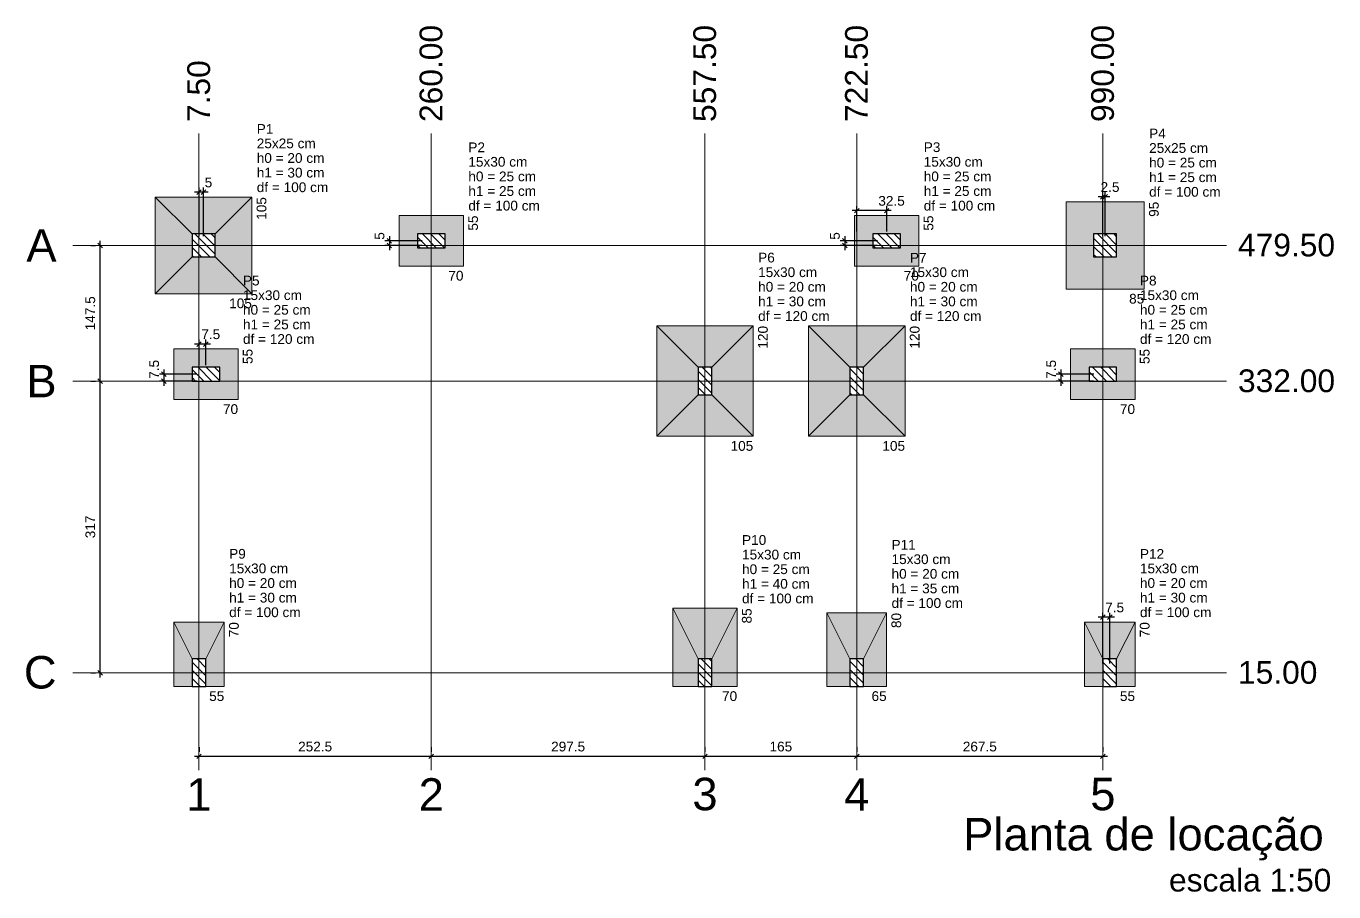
# Model space of a CAD drawing. Header units: inches. Extents: x -52 to 802, y -168 to 85.
# Drawn here: x 17.46 to 45.88, y 41.02 to 59.85 of the extents above; entities that cross this region are included whole.
import ezdxf

# ---------------------------------------------------------------- set-up
doc = ezdxf.new("R2010")
doc.units = ezdxf.units.IN
doc.header["$MEASUREMENT"] = 0
for name, color, linetype, lineweight in [('LC-Cotas', 7, 'Continuous', 5), ('LC-Eixos', 9, 'Continuous', 5), ('LC-Hachuras das sapatas', 43, 'Continuous', 5), ('LC-Hachuras dos pilares', 9, 'Continuous', 5), ('LC-Seção das fundações', 7, 'Continuous', 5), ('LC-Seção dos pilares', 4, 'Continuous', 30), ('LC-Textos', 3, 'Continuous', 20)]:
    doc.layers.add(name, color=color, linetype=linetype, lineweight=lineweight)
doc.styles.add('Arial', font='arial.ttf')
doc.styles.get("Standard").update_dxf_attribs({"font": 'arial.ttf'})
doc.dimstyles.new('UM_50.000000', dxfattribs={"dimtxt": 0.18, "dimasz": 0.1, "dimexe": 0.1, "dimexo": 0.2, "dimgap": 0, "dimtad": 1, "dimtih": 1, "dimtoh": 1, "dimdec": 1, "dimlfac": 50, "dimzin": 0, "dimdsep": 46, "dimtxsty": 'Standard', "dimcen": 0.09, "dimdle": 0.1, "dimadec": 1, "dimazin": 2, "dimtfac": 1, "dimtdec": 4, "dimtofl": 0, "dimtmove": 0, "dimatfit": 3, "dimfxl": 1, "dimtolj": 1, "dimarcsym": 0})
pattern_1 = [(135, (21.06277, 45.48837), (-0.08838835, -0.08838835), [])]

# ---------------------------------------------------------------- blocks, each defined once
blk = doc.blocks.new('_Oblique')
at = {"color": 0, "linetype": 'ByBlock', "lineweight": -2}
blk.add_line((-0.5, -0.5), (0.5, 0.5), dxfattribs=at)
blk = doc.blocks.new('*D253')
at = {"layer": 'Defpoints', "color": 0, "transparency": 16777216}
for p in [(26.263, 55.178), (25.351, 55.078), (26.263, 55.078)]:
    blk.add_point(p, dxfattribs=at)
at = {"layer": 'LC-Cotas', "color": 0, "lineweight": -2, "transparency": 16777216}
for p, q in [((26.063, 55.178), (25.251, 55.178)), ((25.351, 55.278), (25.351, 54.978)), ((26.063, 55.078), (25.251, 55.078))]:
    blk.add_line(p, q, dxfattribs=at)
at = {"layer": 'LC-Cotas', "color": 0, "lineweight": -2, "transparency": 16777216, "xscale": 0.1, "yscale": 0.1, "zscale": 0.1}
for p, rotation in [((25.351, 55.178), 90), ((25.351, 55.078), 270)]:
    blk.add_blockref('_Oblique', p, dxfattribs=dict(at, rotation=rotation))
at = {"layer": 'LC-Cotas', "transparency": 16777216, "insert": (25.139, 55.284), "char_height": 0.2118, "attachment_point": 5, "rotation": 90, "style": 'Arial'}
blk.add_mtext('\\A1;5', dxfattribs=at)
blk = doc.blocks.new('*D254')
at = {"layer": 'Defpoints', "color": 0, "transparency": 16777216}
for p in [(36.163, 55.178), (35.251, 55.078), (36.163, 55.078)]:
    blk.add_point(p, dxfattribs=at)
at = {"layer": 'LC-Cotas', "color": 0, "lineweight": -2, "transparency": 16777216}
for p, q in [((35.963, 55.178), (35.151, 55.178)), ((35.251, 55.278), (35.251, 54.978)), ((35.963, 55.078), (35.151, 55.078))]:
    blk.add_line(p, q, dxfattribs=at)
at = {"layer": 'LC-Cotas', "color": 0, "lineweight": -2, "transparency": 16777216, "xscale": 0.1, "yscale": 0.1, "zscale": 0.1}
for p, rotation in [((35.251, 55.178), 90), ((35.251, 55.078), 270)]:
    blk.add_blockref('_Oblique', p, dxfattribs=dict(at, rotation=rotation))
at = {"layer": 'LC-Cotas', "transparency": 16777216, "insert": (35.039, 55.284), "char_height": 0.2118, "attachment_point": 5, "rotation": 90, "style": 'Arial'}
blk.add_mtext('\\A1;5', dxfattribs=at)
blk = doc.blocks.new('*D255')
at = {"layer": 'Defpoints', "color": 0, "transparency": 16777216}
for p in [(39.951, 52.128), (40.863, 52.278), (40.863, 52.128)]:
    blk.add_point(p, dxfattribs=at)
at = {"layer": 'LC-Cotas', "color": 0, "lineweight": -2, "transparency": 16777216}
for p, q in [((39.951, 52.378), (39.951, 52.028)), ((40.663, 52.278), (39.851, 52.278)), ((40.663, 52.128), (39.851, 52.128))]:
    blk.add_line(p, q, dxfattribs=at)
at = {"layer": 'LC-Cotas', "color": 0, "lineweight": -2, "transparency": 16777216, "xscale": 0.1, "yscale": 0.1, "zscale": 0.1}
for p, rotation in [((39.951, 52.278), 90), ((39.951, 52.128), 270)]:
    blk.add_blockref('_Oblique', p, dxfattribs=dict(at, rotation=rotation))
at = {"layer": 'LC-Cotas', "transparency": 16777216, "insert": (39.739, 52.384), "char_height": 0.2118, "attachment_point": 5, "rotation": 90, "style": 'Arial'}
blk.add_mtext('\\A1;7.5', dxfattribs=at)
blk = doc.blocks.new('*D256')
at = {"layer": 'Defpoints', "color": 0, "transparency": 16777216}
for p in [(20.451, 52.128), (21.363, 52.278), (21.363, 52.128)]:
    blk.add_point(p, dxfattribs=at)
at = {"layer": 'LC-Cotas', "color": 0, "lineweight": -2, "transparency": 16777216}
for p, q in [((20.451, 52.378), (20.451, 52.028)), ((21.163, 52.278), (20.351, 52.278)), ((21.163, 52.128), (20.351, 52.128))]:
    blk.add_line(p, q, dxfattribs=at)
at = {"layer": 'LC-Cotas', "color": 0, "lineweight": -2, "transparency": 16777216, "xscale": 0.1, "yscale": 0.1, "zscale": 0.1}
for p, rotation in [((20.451, 52.278), 90), ((20.451, 52.128), 270)]:
    blk.add_blockref('_Oblique', p, dxfattribs=dict(at, rotation=rotation))
at = {"layer": 'LC-Cotas', "transparency": 16777216, "insert": (20.239, 52.384), "char_height": 0.2118, "attachment_point": 5, "rotation": 90, "style": 'Arial'}
blk.add_mtext('\\A1;7.5', dxfattribs=at)
blk = doc.blocks.new('*D257')
at = {"layer": 'Defpoints', "color": 0, "transparency": 16777216}
for p in [(21.213, 56.234), (21.213, 55.078), (21.313, 55.078)]:
    blk.add_point(p, dxfattribs=at)
at = {"layer": 'LC-Cotas', "color": 0, "lineweight": -2, "transparency": 16777216}
for p, q in [((21.213, 55.278), (21.213, 56.334)), ((21.313, 55.278), (21.313, 56.334)), ((21.413, 56.234), (21.113, 56.234))]:
    blk.add_line(p, q, dxfattribs=at)
at = {"layer": 'LC-Cotas', "color": 0, "lineweight": -2, "transparency": 16777216, "xscale": 0.1, "yscale": 0.1, "zscale": 0.1, "rotation": 180}
blk.add_blockref('_Oblique', (21.213, 56.234), dxfattribs=at)
at = {"layer": 'LC-Cotas', "color": 0, "lineweight": -2, "transparency": 16777216, "xscale": 0.1, "yscale": 0.1, "zscale": 0.1}
blk.add_blockref('_Oblique', (21.313, 56.234), dxfattribs=at)
at = {"layer": 'LC-Cotas', "transparency": 16777216, "insert": (21.419, 56.446), "char_height": 0.2118, "attachment_point": 5, "rotation": 0.0057, "style": 'Arial'}
blk.add_mtext('\\A1;5', dxfattribs=at)
blk = doc.blocks.new('*D258')
at = {"layer": 'Defpoints', "color": 0, "transparency": 16777216}
for p in [(40.863, 46.994), (40.863, 45.788), (41.013, 45.788)]:
    blk.add_point(p, dxfattribs=at)
at = {"layer": 'LC-Cotas', "color": 0, "lineweight": -2, "transparency": 16777216}
for p, q in [((41.113, 46.994), (40.763, 46.994)), ((40.863, 45.988), (40.863, 47.094)), ((41.013, 45.988), (41.013, 47.094))]:
    blk.add_line(p, q, dxfattribs=at)
at = {"layer": 'LC-Cotas', "color": 0, "lineweight": -2, "transparency": 16777216, "xscale": 0.1, "yscale": 0.1, "zscale": 0.1, "rotation": 180}
blk.add_blockref('_Oblique', (40.863, 46.994), dxfattribs=at)
at = {"layer": 'LC-Cotas', "color": 0, "lineweight": -2, "transparency": 16777216, "xscale": 0.1, "yscale": 0.1, "zscale": 0.1}
blk.add_blockref('_Oblique', (41.013, 46.994), dxfattribs=at)
at = {"layer": 'LC-Cotas', "transparency": 16777216, "insert": (41.119, 47.206), "char_height": 0.2118, "attachment_point": 5, "rotation": 0.0057, "style": 'Arial'}
blk.add_mtext('\\A1;7.5', dxfattribs=at)
blk = doc.blocks.new('*D259')
at = {"layer": 'Defpoints', "color": 0, "transparency": 16777216}
for p in [(35.513, 55.834), (35.513, 55.178), (36.163, 55.178)]:
    blk.add_point(p, dxfattribs=at)
at = {"layer": 'LC-Cotas', "color": 0, "lineweight": -2, "transparency": 16777216}
for p, q in [((36.263, 55.834), (35.413, 55.834)), ((35.513, 55.378), (35.513, 55.934)), ((36.163, 55.378), (36.163, 55.934))]:
    blk.add_line(p, q, dxfattribs=at)
at = {"layer": 'LC-Cotas', "color": 0, "lineweight": -2, "transparency": 16777216, "xscale": 0.1, "yscale": 0.1, "zscale": 0.1, "rotation": 180}
blk.add_blockref('_Oblique', (35.513, 55.834), dxfattribs=at)
at = {"layer": 'LC-Cotas', "color": 0, "lineweight": -2, "transparency": 16777216, "xscale": 0.1, "yscale": 0.1, "zscale": 0.1}
blk.add_blockref('_Oblique', (36.163, 55.834), dxfattribs=at)
at = {"layer": 'LC-Cotas', "transparency": 16777216, "insert": (36.269, 56.046), "char_height": 0.2118, "attachment_point": 5, "rotation": 0.0057, "style": 'Arial'}
blk.add_mtext('\\A1;32.5', dxfattribs=at)
blk = doc.blocks.new('*D260')
at = {"layer": 'Defpoints', "color": 0, "transparency": 16777216}
for p in [(40.863, 56.134), (40.863, 55.078), (40.913, 55.078)]:
    blk.add_point(p, dxfattribs=at)
at = {"layer": 'LC-Cotas', "color": 0, "lineweight": -2, "transparency": 16777216}
for p, q in [((41.013, 56.134), (40.763, 56.134)), ((40.863, 55.278), (40.863, 56.234)), ((40.913, 55.278), (40.913, 56.234))]:
    blk.add_line(p, q, dxfattribs=at)
at = {"layer": 'LC-Cotas', "color": 0, "lineweight": -2, "transparency": 16777216, "xscale": 0.1, "yscale": 0.1, "zscale": 0.1, "rotation": 180}
blk.add_blockref('_Oblique', (40.863, 56.134), dxfattribs=at)
at = {"layer": 'LC-Cotas', "color": 0, "lineweight": -2, "transparency": 16777216, "xscale": 0.1, "yscale": 0.1, "zscale": 0.1}
blk.add_blockref('_Oblique', (40.913, 56.134), dxfattribs=at)
at = {"layer": 'LC-Cotas', "transparency": 16777216, "insert": (41.019, 56.346), "char_height": 0.2118, "attachment_point": 5, "rotation": 0.0057, "style": 'Arial'}
blk.add_mtext('\\A1;2.5', dxfattribs=at)
blk = doc.blocks.new('*D261')
at = {"layer": 'Defpoints', "color": 0, "transparency": 16777216}
for p in [(21.213, 52.934), (21.213, 52.278), (21.363, 52.278)]:
    blk.add_point(p, dxfattribs=at)
at = {"layer": 'LC-Cotas', "color": 0, "lineweight": -2, "transparency": 16777216}
for p, q in [((21.463, 52.934), (21.113, 52.934)), ((21.213, 52.478), (21.213, 53.034)), ((21.363, 52.478), (21.363, 53.034))]:
    blk.add_line(p, q, dxfattribs=at)
at = {"layer": 'LC-Cotas', "color": 0, "lineweight": -2, "transparency": 16777216, "xscale": 0.1, "yscale": 0.1, "zscale": 0.1, "rotation": 180}
blk.add_blockref('_Oblique', (21.213, 52.934), dxfattribs=at)
at = {"layer": 'LC-Cotas', "color": 0, "lineweight": -2, "transparency": 16777216, "xscale": 0.1, "yscale": 0.1, "zscale": 0.1}
blk.add_blockref('_Oblique', (21.363, 52.934), dxfattribs=at)
at = {"layer": 'LC-Cotas', "transparency": 16777216, "insert": (21.469, 53.146), "char_height": 0.2118, "attachment_point": 5, "rotation": 0.0057, "style": 'Arial'}
blk.add_mtext('\\A1;7.5', dxfattribs=at)
blk = doc.blocks.new('*D262')
at = {"layer": 'Defpoints', "color": 0, "transparency": 16777216}
for p in [(19.063, 52.128), (19.063, 52.128), (19.063, 45.788)]:
    blk.add_point(p, dxfattribs=at)
at = {"layer": 'LC-Cotas', "color": 0, "lineweight": -2, "transparency": 16777216}
for p, q in [((18.863, 52.128), (18.963, 52.128)), ((19.063, 45.688), (19.063, 52.228)), ((18.863, 45.788), (18.963, 45.788))]:
    blk.add_line(p, q, dxfattribs=at)
at = {"layer": 'LC-Cotas', "color": 0, "lineweight": -2, "transparency": 16777216, "xscale": 0.1, "yscale": 0.1, "zscale": 0.1}
for p, rotation in [((19.063, 52.128), 90), ((19.063, 45.788), 270)]:
    blk.add_blockref('_Oblique', p, dxfattribs=dict(at, rotation=rotation))
at = {"layer": 'LC-Cotas', "transparency": 16777216, "insert": (18.851, 48.958), "char_height": 0.2118, "attachment_point": 5, "rotation": 90, "style": 'Arial'}
blk.add_mtext('\\A1;317', dxfattribs=at)
blk = doc.blocks.new('*D263')
at = {"layer": 'Defpoints', "color": 0, "transparency": 16777216}
for p in [(19.063, 55.078), (19.063, 55.078), (19.063, 52.128)]:
    blk.add_point(p, dxfattribs=at)
at = {"layer": 'LC-Cotas', "color": 0, "lineweight": -2, "transparency": 16777216}
for p, q in [((19.063, 52.028), (19.063, 55.178)), ((18.863, 55.078), (18.963, 55.078)), ((18.863, 52.128), (18.963, 52.128))]:
    blk.add_line(p, q, dxfattribs=at)
at = {"layer": 'LC-Cotas', "color": 0, "lineweight": -2, "transparency": 16777216, "xscale": 0.1, "yscale": 0.1, "zscale": 0.1}
for p, rotation in [((19.063, 55.078), 90), ((19.063, 52.128), 270)]:
    blk.add_blockref('_Oblique', p, dxfattribs=dict(at, rotation=rotation))
at = {"layer": 'LC-Cotas', "transparency": 16777216, "insert": (18.851, 53.603), "char_height": 0.2118, "attachment_point": 5, "rotation": 90, "style": 'Arial'}
blk.add_mtext('\\A1;147.5', dxfattribs=at)
blk = doc.blocks.new('*D264')
at = {"layer": 'Defpoints', "color": 0, "transparency": 16777216}
for p in [(21.213, 43.971), (26.263, 43.971), (26.263, 43.971)]:
    blk.add_point(p, dxfattribs=at)
at = {"layer": 'LC-Cotas', "color": 0, "lineweight": -2, "transparency": 16777216}
for p, q in [((21.213, 44.171), (21.213, 44.071)), ((26.263, 44.171), (26.263, 44.071)), ((21.113, 43.971), (26.363, 43.971))]:
    blk.add_line(p, q, dxfattribs=at)
at = {"layer": 'LC-Cotas', "color": 0, "lineweight": -2, "transparency": 16777216, "xscale": 0.1, "yscale": 0.1, "zscale": 0.1, "rotation": 180}
blk.add_blockref('_Oblique', (21.213, 43.971), dxfattribs=at)
at = {"layer": 'LC-Cotas', "color": 0, "lineweight": -2, "transparency": 16777216, "xscale": 0.1, "yscale": 0.1, "zscale": 0.1}
blk.add_blockref('_Oblique', (26.263, 43.971), dxfattribs=at)
at = {"layer": 'LC-Cotas', "transparency": 16777216, "insert": (23.738, 44.182), "char_height": 0.2118, "attachment_point": 5, "rotation": 0.0057, "style": 'Arial'}
blk.add_mtext('\\A1;252.5', dxfattribs=at)
blk = doc.blocks.new('*D265')
at = {"layer": 'Defpoints', "color": 0, "transparency": 16777216}
for p in [(26.263, 43.971), (32.213, 43.971), (32.213, 43.971)]:
    blk.add_point(p, dxfattribs=at)
at = {"layer": 'LC-Cotas', "color": 0, "lineweight": -2, "transparency": 16777216}
for p, q in [((26.263, 44.171), (26.263, 44.071)), ((32.213, 44.171), (32.213, 44.071)), ((26.163, 43.971), (32.313, 43.971))]:
    blk.add_line(p, q, dxfattribs=at)
at = {"layer": 'LC-Cotas', "color": 0, "lineweight": -2, "transparency": 16777216, "xscale": 0.1, "yscale": 0.1, "zscale": 0.1, "rotation": 180}
blk.add_blockref('_Oblique', (26.263, 43.971), dxfattribs=at)
at = {"layer": 'LC-Cotas', "color": 0, "lineweight": -2, "transparency": 16777216, "xscale": 0.1, "yscale": 0.1, "zscale": 0.1}
blk.add_blockref('_Oblique', (32.213, 43.971), dxfattribs=at)
at = {"layer": 'LC-Cotas', "transparency": 16777216, "insert": (29.238, 44.182), "char_height": 0.2118, "attachment_point": 5, "rotation": 0.0057, "style": 'Arial'}
blk.add_mtext('\\A1;297.5', dxfattribs=at)
blk = doc.blocks.new('*D266')
at = {"layer": 'Defpoints', "color": 0, "transparency": 16777216}
for p in [(32.213, 43.971), (35.513, 43.971), (35.513, 43.971)]:
    blk.add_point(p, dxfattribs=at)
at = {"layer": 'LC-Cotas', "color": 0, "lineweight": -2, "transparency": 16777216}
for p, q in [((32.213, 44.171), (32.213, 44.071)), ((35.513, 44.171), (35.513, 44.071)), ((32.113, 43.971), (35.613, 43.971))]:
    blk.add_line(p, q, dxfattribs=at)
at = {"layer": 'LC-Cotas', "color": 0, "lineweight": -2, "transparency": 16777216, "xscale": 0.1, "yscale": 0.1, "zscale": 0.1, "rotation": 180}
blk.add_blockref('_Oblique', (32.213, 43.971), dxfattribs=at)
at = {"layer": 'LC-Cotas', "color": 0, "lineweight": -2, "transparency": 16777216, "xscale": 0.1, "yscale": 0.1, "zscale": 0.1}
blk.add_blockref('_Oblique', (35.513, 43.971), dxfattribs=at)
at = {"layer": 'LC-Cotas', "transparency": 16777216, "insert": (33.863, 44.182), "char_height": 0.2118, "attachment_point": 5, "rotation": 0.0057, "style": 'Arial'}
blk.add_mtext('\\A1;165', dxfattribs=at)
blk = doc.blocks.new('*D267')
at = {"layer": 'Defpoints', "color": 0, "transparency": 16777216}
for p in [(35.513, 43.971), (40.863, 43.971), (40.863, 43.971)]:
    blk.add_point(p, dxfattribs=at)
at = {"layer": 'LC-Cotas', "color": 0, "lineweight": -2, "transparency": 16777216}
for p, q in [((35.513, 44.171), (35.513, 44.071)), ((40.863, 44.171), (40.863, 44.071)), ((35.413, 43.971), (40.963, 43.971))]:
    blk.add_line(p, q, dxfattribs=at)
at = {"layer": 'LC-Cotas', "color": 0, "lineweight": -2, "transparency": 16777216, "xscale": 0.1, "yscale": 0.1, "zscale": 0.1, "rotation": 180}
blk.add_blockref('_Oblique', (35.513, 43.971), dxfattribs=at)
at = {"layer": 'LC-Cotas', "color": 0, "lineweight": -2, "transparency": 16777216, "xscale": 0.1, "yscale": 0.1, "zscale": 0.1}
blk.add_blockref('_Oblique', (40.863, 43.971), dxfattribs=at)
at = {"layer": 'LC-Cotas', "transparency": 16777216, "insert": (38.188, 44.182), "char_height": 0.2118, "attachment_point": 5, "rotation": 0.0057, "style": 'Arial'}
blk.add_mtext('\\A1;267.5', dxfattribs=at)

msp = doc.modelspace()

# ---------------------------------------------------------------- hatches: boundary and pattern name
at = {"layer": 'LC-Hachuras das sapatas', "linetype": 'Continuous'}
h = msp.add_hatch(color=256, dxfattribs=at)
h.paths.add_polyline_path([(20.2628, 54.0284), (22.3628, 54.0284), (22.3628, 56.1284), (20.2628, 56.1284), (20.2628, 54.0284)])
h.paths.add_polyline_path([(21.0628, 54.8284), (21.5628, 54.8284), (21.5628, 55.3284), (21.0628, 55.3284), (21.0628, 54.8284)], flags=0)
h = msp.add_hatch(color=256, dxfattribs=at)
h.paths.add_polyline_path([(40.0628, 56.0284), (40.0628, 54.1284), (41.7628, 54.1284), (41.7628, 56.0284), (40.0628, 56.0284)])
h.paths.add_polyline_path([(40.6628, 55.3284), (40.6628, 54.8284), (41.1628, 54.8284), (41.1628, 55.3284), (40.6628, 55.3284)], flags=0)
h = msp.add_hatch(color=256, dxfattribs=at)
h.paths.add_polyline_path([(25.5628, 55.7284), (25.5628, 54.6284), (26.9628, 54.6284), (26.9628, 55.7284), (25.5628, 55.7284)])
h.paths.add_polyline_path([(25.9628, 55.3284), (25.9628, 55.0284), (26.5628, 55.0284), (26.5628, 55.3284), (25.9628, 55.3284)], flags=0)
h = msp.add_hatch(color=256, dxfattribs=at)
h.paths.add_polyline_path([(35.4628, 55.7284), (35.4628, 54.6284), (36.8628, 54.6284), (36.8628, 55.7284), (35.4628, 55.7284)])
h.paths.add_polyline_path([(35.8628, 55.3284), (35.8628, 55.0284), (36.4628, 55.0284), (36.4628, 55.3284), (35.8628, 55.3284)], flags=0)
h = msp.add_hatch(color=256, dxfattribs=at)
h.paths.add_polyline_path([(33.2628, 53.3284), (31.1628, 53.3284), (31.1628, 50.9284), (33.2628, 50.9284), (33.2628, 53.3284)])
h.paths.add_polyline_path([(32.3628, 52.4284), (32.0628, 52.4284), (32.0628, 51.8284), (32.3628, 51.8284), (32.3628, 52.4284)], flags=0)
h = msp.add_hatch(color=256, dxfattribs=at)
h.paths.add_polyline_path([(34.4628, 50.9284), (36.5628, 50.9284), (36.5628, 53.3284), (34.4628, 53.3284), (34.4628, 50.9284)])
h.paths.add_polyline_path([(35.3628, 51.8284), (35.6628, 51.8284), (35.6628, 52.4284), (35.3628, 52.4284), (35.3628, 51.8284)], flags=0)
h = msp.add_hatch(color=256, dxfattribs=at)
h.paths.add_polyline_path([(20.6628, 52.8284), (20.6628, 51.7284), (22.0628, 51.7284), (22.0628, 52.8284), (20.6628, 52.8284)])
h.paths.add_polyline_path([(21.0628, 52.4284), (21.0628, 52.1284), (21.6628, 52.1284), (21.6628, 52.4284), (21.0628, 52.4284)], flags=0)
h = msp.add_hatch(color=256, dxfattribs=at)
h.paths.add_polyline_path([(40.1628, 52.8284), (40.1628, 51.7284), (41.5628, 51.7284), (41.5628, 52.8284), (40.1628, 52.8284)])
h.paths.add_polyline_path([(40.5628, 52.4284), (40.5628, 52.1284), (41.1628, 52.1284), (41.1628, 52.4284), (40.5628, 52.4284)], flags=0)
h = msp.add_hatch(color=256, dxfattribs=at)
h.paths.add_polyline_path([(32.9128, 45.4884), (32.9128, 47.1884), (31.5128, 47.1884), (31.5128, 45.4884), (32.9128, 45.4884)])
h.paths.add_polyline_path([(32.3628, 46.0884), (32.0628, 46.0884), (32.0628, 45.4884), (32.3628, 45.4884), (32.3628, 46.0884)], flags=0)
h = msp.add_hatch(color=256, dxfattribs=at)
h.paths.add_polyline_path([(36.1628, 45.4884), (36.1628, 47.0884), (34.8628, 47.0884), (34.8628, 45.4884), (36.1628, 45.4884)])
h.paths.add_polyline_path([(35.6628, 46.0884), (35.3628, 46.0884), (35.3628, 45.4884), (35.6628, 45.4884), (35.6628, 46.0884)], flags=0)
h = msp.add_hatch(color=256, dxfattribs=at)
h.paths.add_polyline_path([(21.7628, 45.4884), (21.7628, 46.8884), (20.6628, 46.8884), (20.6628, 45.4884), (21.7628, 45.4884)])
h.paths.add_polyline_path([(21.3628, 46.0884), (21.0628, 46.0884), (21.0628, 45.4884), (21.3628, 45.4884), (21.3628, 46.0884)], flags=0)
h = msp.add_hatch(color=256, dxfattribs=at)
h.paths.add_polyline_path([(41.5628, 45.4884), (41.5628, 46.8884), (40.4628, 46.8884), (40.4628, 45.4884), (41.5628, 45.4884)])
h.paths.add_polyline_path([(41.1628, 46.0884), (40.8628, 46.0884), (40.8628, 45.4884), (41.1628, 45.4884), (41.1628, 46.0884)], flags=0)
at = {"layer": 'LC-Hachuras dos pilares', "linetype": 'Continuous'}
h = msp.add_hatch(dxfattribs=at)
h.set_pattern_fill('ANSI31', color=256, angle=90, style=0)
h.set_pattern_definition(pattern_1)
h.paths.add_polyline_path([(21.0628, 54.8284), (21.5628, 54.8284), (21.5628, 55.3284), (21.0628, 55.3284), (21.0628, 54.8284)])
h = msp.add_hatch(dxfattribs=at)
h.set_pattern_fill('ANSI31', color=256, angle=90, style=0)
h.set_pattern_definition(pattern_1)
h.paths.add_polyline_path([(25.9628, 55.3284), (25.9628, 55.0284), (26.5628, 55.0284), (26.5628, 55.3284), (25.9628, 55.3284)])
h = msp.add_hatch(dxfattribs=at)
h.set_pattern_fill('ANSI31', color=256, angle=90, style=0)
h.set_pattern_definition(pattern_1)
h.paths.add_polyline_path([(35.8628, 55.3284), (35.8628, 55.0284), (36.4628, 55.0284), (36.4628, 55.3284), (35.8628, 55.3284)])
h = msp.add_hatch(dxfattribs=at)
h.set_pattern_fill('ANSI31', color=256, angle=90, style=0)
h.set_pattern_definition(pattern_1)
h.paths.add_polyline_path([(40.6628, 55.3284), (40.6628, 54.8284), (41.1628, 54.8284), (41.1628, 55.3284), (40.6628, 55.3284)])
h = msp.add_hatch(dxfattribs=at)
h.set_pattern_fill('ANSI31', color=256, angle=90, style=0)
h.set_pattern_definition(pattern_1)
h.paths.add_polyline_path([(21.0628, 52.4284), (21.0628, 52.1284), (21.6628, 52.1284), (21.6628, 52.4284), (21.0628, 52.4284)])
h = msp.add_hatch(dxfattribs=at)
h.set_pattern_fill('ANSI31', color=256, angle=90, style=0)
h.set_pattern_definition(pattern_1)
h.paths.add_polyline_path([(32.3628, 52.4284), (32.0628, 52.4284), (32.0628, 51.8284), (32.3628, 51.8284), (32.3628, 52.4284)])
h = msp.add_hatch(dxfattribs=at)
h.set_pattern_fill('ANSI31', color=256, angle=90, style=0)
h.set_pattern_definition(pattern_1)
h.paths.add_polyline_path([(35.3628, 51.8284), (35.6628, 51.8284), (35.6628, 52.4284), (35.3628, 52.4284), (35.3628, 51.8284)])
h = msp.add_hatch(dxfattribs=at)
h.set_pattern_fill('ANSI31', color=256, angle=90, style=0)
h.set_pattern_definition(pattern_1)
h.paths.add_polyline_path([(40.5628, 52.4284), (40.5628, 52.1284), (41.1628, 52.1284), (41.1628, 52.4284), (40.5628, 52.4284)])
h = msp.add_hatch(dxfattribs=at)
h.set_pattern_fill('ANSI31', color=256, angle=90, style=0)
h.set_pattern_definition(pattern_1)
h.paths.add_polyline_path([(21.3628, 46.0884), (21.0628, 46.0884), (21.0628, 45.4884), (21.3628, 45.4884), (21.3628, 46.0884)])
h = msp.add_hatch(dxfattribs=at)
h.set_pattern_fill('ANSI31', color=256, angle=90, style=0)
h.set_pattern_definition(pattern_1)
h.paths.add_polyline_path([(32.3628, 46.0884), (32.0628, 46.0884), (32.0628, 45.4884), (32.3628, 45.4884), (32.3628, 46.0884)])
h = msp.add_hatch(dxfattribs=at)
h.set_pattern_fill('ANSI31', color=256, angle=90, style=0)
h.set_pattern_definition(pattern_1)
h.paths.add_polyline_path([(35.6628, 46.0884), (35.3628, 46.0884), (35.3628, 45.4884), (35.6628, 45.4884), (35.6628, 46.0884)])
h = msp.add_hatch(dxfattribs=at)
h.set_pattern_fill('ANSI31', color=256, angle=90, style=0)
h.set_pattern_definition(pattern_1)
h.paths.add_polyline_path([(41.1628, 46.0884), (40.8628, 46.0884), (40.8628, 45.4884), (41.1628, 45.4884), (41.1628, 46.0884)])

# ---------------------------------------------------------------- linework, layer by layer
at = {"layer": 'LC-Eixos'}
for p, q in [((21.2128, 56.0138), (21.2128, 57.5138)), ((26.2628, 56.0138), (26.2628, 57.5138)), ((32.2128, 56.0138), (32.2128, 57.5138)), ((35.5128, 56.0138), (35.5128, 57.5138)), ((40.8628, 56.0138), (40.8628, 57.5138)), ((21.2128, 56.0138), (21.2128, 43.6707)), ((26.2628, 56.0138), (26.2628, 43.6707)), ((32.2128, 56.0138), (32.2128, 43.6707)), ((35.5128, 56.0138), (35.5128, 43.6707)), ((40.8628, 56.0138), (40.8628, 43.6707)), ((18.4704, 55.0784), (18.7628, 55.0784)), ((18.7628, 55.0784), (42.053, 55.0784)), ((42.053, 55.0784), (43.553, 55.0784)), ((18.4704, 52.1284), (18.7628, 52.1284)), ((18.7628, 52.1284), (42.053, 52.1284)), ((42.053, 52.1284), (43.553, 52.1284)), ((18.4704, 45.7884), (18.7628, 45.7884)), ((18.7628, 45.7884), (42.053, 45.7884)), ((42.053, 45.7884), (43.553, 45.7884)), ((21.2128, 43.8478), (21.2128, 43.6707)), ((26.2628, 43.8478), (26.2628, 43.6707)), ((32.2128, 43.8478), (32.2128, 43.6707)), ((35.5128, 43.8478), (35.5128, 43.6707)), ((40.8628, 43.8478), (40.8628, 43.6707))]:
    msp.add_line(p, q, dxfattribs=at)
at = {"layer": 'LC-Seção das fundações'}
for p, q in [((20.2628, 56.1284), (21.0628, 55.3284)), ((22.3628, 56.1284), (21.5628, 55.3284)), ((20.2628, 54.0284), (21.0628, 54.8284)), ((20.2628, 54.0284), (21.0628, 54.8284)), ((22.3628, 54.0284), (21.5628, 54.8284)), ((31.1628, 53.3284), (32.0628, 52.4284)), ((33.2628, 53.3284), (32.3628, 52.4284)), ((33.2628, 53.3284), (32.3628, 52.4284)), ((34.4628, 53.3284), (35.3628, 52.4284)), ((36.5628, 53.3284), (35.6628, 52.4284)), ((31.1628, 50.9284), (32.0628, 51.8284)), ((33.2628, 50.9284), (32.3628, 51.8284)), ((34.4628, 50.9284), (35.3628, 51.8284)), ((34.4628, 50.9284), (35.3628, 51.8284)), ((36.5628, 50.9284), (35.6628, 51.8284)), ((31.5128, 47.1884), (32.0628, 46.0884)), ((32.9128, 47.1884), (32.3628, 46.0884)), ((34.8628, 47.0884), (35.3628, 46.0884)), ((36.1628, 47.0884), (35.6628, 46.0884)), ((20.6628, 46.8884), (21.0628, 46.0884)), ((21.7628, 46.8884), (21.3628, 46.0884)), ((40.4628, 46.8884), (40.8628, 46.0884)), ((41.5628, 46.8884), (41.1628, 46.0884)), ((20.6628, 45.4884), (21.0628, 45.4884)), ((21.7628, 45.4884), (21.3628, 45.4884)), ((21.7628, 45.4884), (21.3628, 45.4884)), ((31.5128, 45.4884), (32.0628, 45.4884)), ((32.9128, 45.4884), (32.3628, 45.4884)), ((32.9128, 45.4884), (32.3628, 45.4884)), ((34.8628, 45.4884), (35.3628, 45.4884)), ((36.1628, 45.4884), (35.6628, 45.4884)), ((36.1628, 45.4884), (35.6628, 45.4884)), ((40.4628, 45.4884), (40.8628, 45.4884)), ((41.5628, 45.4884), (41.1628, 45.4884)), ((41.5628, 45.4884), (41.1628, 45.4884))]:
    msp.add_line(p, q, dxfattribs=at)
for points in [[(20.2628, 54.0284), (22.3628, 54.0284), (22.3628, 56.1284), (20.2628, 56.1284), (20.2628, 54.0284)], [(40.0628, 56.0284), (40.0628, 54.1284), (41.7628, 54.1284), (41.7628, 56.0284), (40.0628, 56.0284)], [(25.5628, 55.7284), (25.5628, 54.6284), (26.9628, 54.6284), (26.9628, 55.7284), (25.5628, 55.7284)], [(35.4628, 55.7284), (35.4628, 54.6284), (36.8628, 54.6284), (36.8628, 55.7284), (35.4628, 55.7284)], [(33.2628, 53.3284), (31.1628, 53.3284), (31.1628, 50.9284), (33.2628, 50.9284), (33.2628, 53.3284)], [(34.4628, 50.9284), (36.5628, 50.9284), (36.5628, 53.3284), (34.4628, 53.3284), (34.4628, 50.9284)], [(20.6628, 52.8284), (20.6628, 51.7284), (22.0628, 51.7284), (22.0628, 52.8284), (20.6628, 52.8284)], [(40.1628, 52.8284), (40.1628, 51.7284), (41.5628, 51.7284), (41.5628, 52.8284), (40.1628, 52.8284)], [(32.9128, 45.4884), (32.9128, 47.1884), (31.5128, 47.1884), (31.5128, 45.4884), (32.9128, 45.4884)], [(36.1628, 45.4884), (36.1628, 47.0884), (34.8628, 47.0884), (34.8628, 45.4884), (36.1628, 45.4884)], [(21.7628, 45.4884), (21.7628, 46.8884), (20.6628, 46.8884), (20.6628, 45.4884), (21.7628, 45.4884)], [(41.5628, 45.4884), (41.5628, 46.8884), (40.4628, 46.8884), (40.4628, 45.4884), (41.5628, 45.4884)]]:
    msp.add_lwpolyline(points, close=True, dxfattribs=at)
at = {"layer": 'LC-Seção dos pilares'}
for points in [[(21.0628, 54.8284), (21.5628, 54.8284), (21.5628, 55.3284), (21.0628, 55.3284), (21.0628, 54.8284)], [(25.9628, 55.3284), (25.9628, 55.0284), (26.5628, 55.0284), (26.5628, 55.3284), (25.9628, 55.3284)], [(35.8628, 55.3284), (35.8628, 55.0284), (36.4628, 55.0284), (36.4628, 55.3284), (35.8628, 55.3284)], [(40.6628, 55.3284), (40.6628, 54.8284), (41.1628, 54.8284), (41.1628, 55.3284), (40.6628, 55.3284)], [(21.0628, 52.4284), (21.0628, 52.1284), (21.6628, 52.1284), (21.6628, 52.4284), (21.0628, 52.4284)], [(32.3628, 52.4284), (32.0628, 52.4284), (32.0628, 51.8284), (32.3628, 51.8284), (32.3628, 52.4284)], [(35.3628, 51.8284), (35.6628, 51.8284), (35.6628, 52.4284), (35.3628, 52.4284), (35.3628, 51.8284)], [(40.5628, 52.4284), (40.5628, 52.1284), (41.1628, 52.1284), (41.1628, 52.4284), (40.5628, 52.4284)], [(21.3628, 46.0884), (21.0628, 46.0884), (21.0628, 45.4884), (21.3628, 45.4884), (21.3628, 46.0884)], [(32.3628, 46.0884), (32.0628, 46.0884), (32.0628, 45.4884), (32.3628, 45.4884), (32.3628, 46.0884)], [(35.6628, 46.0884), (35.3628, 46.0884), (35.3628, 45.4884), (35.6628, 45.4884), (35.6628, 46.0884)], [(41.1628, 46.0884), (40.8628, 46.0884), (40.8628, 45.4884), (41.1628, 45.4884), (41.1628, 46.0884)]]:
    msp.add_lwpolyline(points, close=True, dxfattribs=at)

# ---------------------------------------------------------------- texts
at = {"layer": 'LC-Textos', "linetype": 'Continuous', "rotation": 90, "line_spacing_factor": 0.798, "style": 'Arial'}
for s, insert, char_height, width, attachment_point in [('260.00', (26.5099, 57.7609), 0.4942, 4.234053, 7), ('557.50', (32.4599, 57.7609), 0.4942, 4.234053, 7), ('722.50', (35.7599, 57.7609), 0.4942, 4.234053, 7), ('990.00', (41.1099, 57.7609), 0.4942, 4.234053, 7), ('7.50', (21.4599, 57.7609), 0.4942, 2.694275, 7), ('105', (22.6805, 56.1284), 0.2118, 0.987403, 9), ('95', (42.0805, 56.0284), 0.2118, 0.658269, 9), ('55', (27.2805, 55.7284), 0.2118, 0.658269, 9), ('55', (37.1805, 55.7284), 0.2118, 0.658269, 9), ('120', (33.5805, 53.3284), 0.2118, 0.987403, 9), ('120', (36.8805, 53.3284), 0.2118, 0.987403, 9), ('55', (22.3805, 52.8284), 0.2118, 0.658269, 9), ('55', (41.8805, 52.8284), 0.2118, 0.658269, 9), ('85', (33.2305, 47.1884), 0.2118, 0.658269, 9), ('80', (36.4805, 47.0884), 0.2118, 0.658269, 9), ('70', (22.0805, 46.8884), 0.2118, 0.658269, 9), ('70', (41.8805, 46.8884), 0.2118, 0.658269, 9)]:
    msp.add_mtext(s, dxfattribs=dict(at, insert=insert, char_height=char_height, width=width, attachment_point=attachment_point))
at = {"layer": 'LC-Textos', "linetype": 'Continuous', "line_spacing_factor": 0.798, "style": 'Arial'}
for s, insert, char_height, width, attachment_point in [('P1', (22.4687, 57.5051), 0.2118, 0.724673, 7), ('P4', (41.8687, 57.4051), 0.2118, 0.724673, 7), ('25x25 cm', (22.4687, 57.1874), 0.2118, 2.563784, 7), ('P2', (27.0687, 57.1051), 0.2118, 0.724673, 7), ('P3', (36.9687, 57.1051), 0.2118, 0.724673, 7), ('25x25 cm', (41.8687, 57.0874), 0.2118, 2.563784, 7), ('h0 = 20 cm', (22.4687, 56.8697), 0.2118, 2.947774, 7), ('15x30 cm', (27.0687, 56.7874), 0.2118, 2.563784, 7), ('15x30 cm', (36.9687, 56.7874), 0.2118, 2.563784, 7), ('h0 = 25 cm', (41.8687, 56.7697), 0.2118, 2.947774, 7), ('h1 = 30 cm', (22.4687, 56.552), 0.2118, 2.947774, 7), ('h0 = 25 cm', (27.0687, 56.4697), 0.2118, 2.947774, 7), ('h0 = 25 cm', (36.9687, 56.4697), 0.2118, 2.947774, 7), ('h1 = 25 cm', (41.8687, 56.452), 0.2118, 2.947774, 7), ('df = 100 cm', (22.4687, 56.2343), 0.2118, 3.112341, 7), ('h1 = 25 cm', (27.0687, 56.152), 0.2118, 2.947774, 7), ('h1 = 25 cm', (36.9687, 56.152), 0.2118, 2.947774, 7), ('df = 100 cm', (41.8687, 56.1343), 0.2118, 3.112341, 7), ('df = 100 cm', (27.0687, 55.8343), 0.2118, 3.112341, 7), ('df = 100 cm', (36.9687, 55.8343), 0.2118, 3.112341, 7), ('A', (18.1174, 54.7254), 0.706, 1.319038, 9), ('479.50', (43.8001, 54.8313), 0.4942, 4.234053, 7), ('P6', (33.3687, 54.7051), 0.2118, 0.724673, 7), ('P7', (36.6687, 54.7051), 0.2118, 0.724673, 7), ('15x30 cm', (33.3687, 54.3874), 0.2118, 2.563784, 7), ('15x30 cm', (36.6687, 54.3874), 0.2118, 2.563784, 7), ('P5', (22.1687, 54.2051), 0.2118, 1.120212, 7), ('70', (26.9628, 54.3107), 0.2118, 0.658269, 9), ('70', (36.8628, 54.3107), 0.2118, 0.658269, 9), ('P8', (41.6687, 54.2051), 0.2118, 0.724673, 7), ('15x30 cm', (22.1687, 53.8874), 0.2118, 2.563784, 7), ('h0 = 20 cm', (33.3687, 54.0697), 0.2118, 2.947774, 7), ('h0 = 20 cm', (36.6687, 54.0697), 0.2118, 2.947774, 7), ('85', (41.7628, 53.8107), 0.2118, 0.658269, 9), ('15x30 cm', (41.6687, 53.8874), 0.2118, 2.563784, 7), ('105', (22.3628, 53.7107), 0.2118, 0.987403, 9), ('h0 = 25 cm', (22.1687, 53.5697), 0.2118, 2.947774, 7), ('h1 = 30 cm', (33.3687, 53.752), 0.2118, 2.947774, 7), ('h1 = 30 cm', (36.6687, 53.752), 0.2118, 2.947774, 7), ('h0 = 25 cm', (41.6687, 53.5697), 0.2118, 2.947774, 7), ('h1 = 25 cm', (22.1687, 53.252), 0.2118, 2.947774, 7), ('df = 120 cm', (33.3687, 53.4343), 0.2118, 3.112341, 7), ('df = 120 cm', (36.6687, 53.4343), 0.2118, 3.112341, 7), ('h1 = 25 cm', (41.6687, 53.252), 0.2118, 2.947774, 7), ('df = 120 cm', (22.1687, 52.9343), 0.2118, 3.112341, 7), ('df = 120 cm', (41.6687, 52.9343), 0.2118, 3.112341, 7), ('B', (18.1174, 51.7754), 0.706, 1.319038, 9), ('332.00', (43.8001, 51.8813), 0.4942, 4.234053, 7), ('70', (22.0628, 51.4107), 0.2118, 0.658269, 9), ('70', (41.5628, 51.4107), 0.2118, 0.658269, 9), ('105', (33.2628, 50.6107), 0.2118, 0.987403, 9), ('105', (36.5628, 50.6107), 0.2118, 0.987403, 9), ('P10', (33.0187, 48.5651), 0.2118, 0.724673, 7), ('P11', (36.2687, 48.4651), 0.2118, 1.053808, 7), ('P9', (21.8687, 48.2651), 0.2118, 0.724673, 7), ('15x30 cm', (33.0187, 48.2474), 0.2118, 2.563784, 7), ('15x30 cm', (36.2687, 48.1474), 0.2118, 2.563784, 7), ('P12', (41.6687, 48.2651), 0.2118, 1.053808, 7), ('15x30 cm', (21.8687, 47.9474), 0.2118, 2.563784, 7), ('h0 = 25 cm', (33.0187, 47.9297), 0.2118, 2.947774, 7), ('h0 = 20 cm', (36.2687, 47.8297), 0.2118, 2.947774, 7), ('15x30 cm', (41.6687, 47.9474), 0.2118, 2.563784, 7), ('h0 = 20 cm', (21.8687, 47.6297), 0.2118, 2.947774, 7), ('h1 = 40 cm', (33.0187, 47.612), 0.2118, 2.947774, 7), ('h0 = 20 cm', (41.6687, 47.6297), 0.2118, 2.947774, 7), ('h1 = 30 cm', (21.8687, 47.312), 0.2118, 2.947774, 7), ('df = 100 cm', (33.0187, 47.2943), 0.2118, 3.112341, 7), ('h1 = 35 cm', (36.2687, 47.512), 0.2118, 2.947774, 7), ('h1 = 30 cm', (41.6687, 47.312), 0.2118, 2.947774, 7), ('df = 100 cm', (21.8687, 46.9943), 0.2118, 3.112341, 7), ('df = 100 cm', (36.2687, 47.1943), 0.2118, 3.112341, 7), ('df = 100 cm', (41.6687, 46.9943), 0.2118, 3.112341, 7), ('C', (18.1174, 45.4354), 0.706, 1.428153, 9), ('15.00', (43.8001, 45.5413), 0.4942, 3.464164, 7), ('55', (21.7628, 45.1707), 0.2118, 0.658269, 9), ('70', (32.9128, 45.1707), 0.2118, 0.658269, 9), ('65', (36.1628, 45.1707), 0.2118, 0.658269, 9), ('55', (41.5628, 45.1707), 0.2118, 0.658269, 9), ('2', (26.2628, 42.7888), 0.706, 1.099842, 8), ('3', (32.2128, 42.7888), 0.706, 1.099842, 8), ('5', (40.8628, 42.7888), 0.706, 1.099842, 8), ('1', (21.2128, 42.7888), 0.706, 1.099842, 8), ('4', (35.5128, 42.7888), 0.706, 1.099842, 8), ('escala 1:50', (42.3006, 41.0246), 0.4942, 3.464164, 7)]:
    msp.add_mtext(s, dxfattribs=dict(at, insert=insert, char_height=char_height, width=width, attachment_point=attachment_point))
at = {"layer": 'LC-Textos', "insert": (45.6658, 41.707), "char_height": 0.706, "width": 15.770961, "attachment_point": 9, "line_spacing_factor": 0.798, "style": 'Arial'}
msp.add_mtext('Planta de locação', dxfattribs=at)

# ---------------------------------------------------------------- dimensions: what is measured, and where the dimension line sits
at = {"layer": 'LC-Cotas'}
for base, p1, p2, picture, middle in [((21.2128, 56.2343), (21.3128, 55.0784), (21.2128, 55.0784), '*D257', (21.4187, 56.4461)), ((40.8628, 56.1343), (40.9128, 55.0784), (40.8628, 55.0784), '*D260', (41.0187, 56.3461)), ((35.5128, 55.8343), (36.1628, 55.1784), (35.5128, 55.1784), '*D259', (36.2687, 56.0461)), ((21.2128, 52.9343), (21.3628, 52.2784), (21.2128, 52.2784), '*D261', (21.4687, 53.1461)), ((40.8628, 46.9943), (41.0128, 45.7884), (40.8628, 45.7884), '*D258', (41.1187, 47.2061)), ((26.2628, 43.9707), (21.2128, 43.9707), (26.2628, 43.9707), '*D264', (23.7378, 44.1825)), ((32.2128, 43.9707), (26.2628, 43.9707), (32.2128, 43.9707), '*D265', (29.2378, 44.1825)), ((35.5128, 43.9707), (32.2128, 43.9707), (35.5128, 43.9707), '*D266', (33.8628, 44.1825)), ((40.8628, 43.9707), (35.5128, 43.9707), (40.8628, 43.9707), '*D267', (38.1878, 44.1825))]:
    dim = msp.add_linear_dim(base=base, p1=p1, p2=p2, dimstyle='UM_50.000000', override={"dimtxt": 0.2118, "dimasz": 0.1, "dimexe": 0.1, "dimexo": 0.2, "dimtad": 1, "dimtih": 0, "dimtoh": 0, "dimdec": 1, "dimlfac": 50, "dimzin": 8, "dimtxsty": 'Arial', "dimblk": 'Oblique', "dimblk1": 'Oblique', "dimblk2": 'Oblique', "dimsah": 1, "dimdle": 0.1, "dimse1": 0, "dimse2": 0, "dimclrt": 256, "dimadec": 1, "dimazin": 3, "dimtmove": 2, "dimldrblk": 'Oblique'}, dxfattribs=at)
    dim.commit()
    dim.dimension.update_dxf_attribs({"geometry": picture, "text_midpoint": middle, "dimtype": 160, "text_rotation": 0.00573})
for base, p1, p2, picture, middle in [((19.0628, 55.0784), (19.0628, 52.1284), (19.0628, 55.0784), '*D263', (18.851, 53.6034)), ((25.351, 55.0784), (26.2628, 55.1784), (26.2628, 55.0784), '*D253', (25.1392, 55.2843)), ((35.251, 55.0784), (36.1628, 55.1784), (36.1628, 55.0784), '*D254', (35.0392, 55.2843)), ((20.451, 52.1284), (21.3628, 52.2784), (21.3628, 52.1284), '*D256', (20.2392, 52.3843)), ((39.951, 52.1284), (40.8628, 52.2784), (40.8628, 52.1284), '*D255', (39.7392, 52.3843)), ((19.0628, 52.1284), (19.0628, 45.7884), (19.0628, 52.1284), '*D262', (18.851, 48.9584))]:
    dim = msp.add_linear_dim(base=base, p1=p1, p2=p2, angle=90, dimstyle='UM_50.000000', override={"dimtxt": 0.2118, "dimasz": 0.1, "dimexe": 0.1, "dimexo": 0.2, "dimtad": 1, "dimtih": 0, "dimtoh": 0, "dimdec": 1, "dimlfac": 50, "dimzin": 8, "dimtxsty": 'Arial', "dimblk": 'Oblique', "dimblk1": 'Oblique', "dimblk2": 'Oblique', "dimsah": 1, "dimdle": 0.1, "dimse1": 0, "dimse2": 0, "dimclrt": 256, "dimadec": 1, "dimazin": 3, "dimtmove": 2, "dimldrblk": 'Oblique'}, dxfattribs=at)
    dim.commit()
    dim.dimension.update_dxf_attribs({"geometry": picture, "text_midpoint": middle, "dimtype": 160, "text_rotation": 90})

doc.saveas('drawing.dxf')
